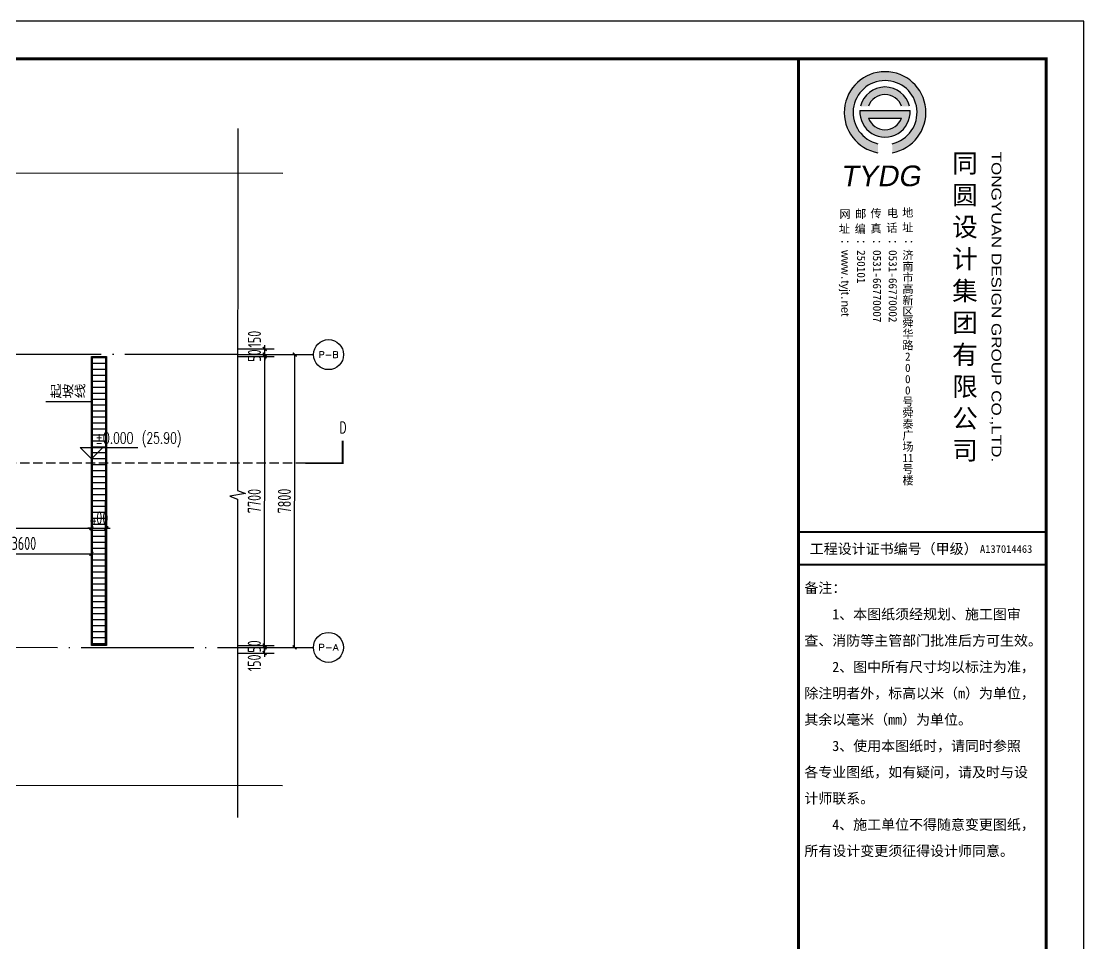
# Model space of a CAD drawing. Extents: x -502255 to 1362592, y -400300 to 332622.
# Drawn here: x 285709 to 314025, y -365475 to -340900 of the extents above; entities that cross this region are included whole.
import ezdxf
from ezdxf.enums import TextEntityAlignment as Align

# ---------------------------------------------------------------- set-up
doc = ezdxf.new("R2010")
doc.units = 0
doc.header["$LTSCALE"] = 1000
doc.header["$MEASUREMENT"] = 0
doc.linetypes.add('DASH', pattern=[0.35, 0.25, -0.1])
doc.linetypes.add('DOTE', pattern=[2.42, 2, -0.2, 0.02, -0.2])
for name, color, linetype in [('03小品', 2, 'Continuous'), ('AXIS', 3, 'Continuous'), ('AXIS_TEXT', 7, 'Continuous'), ('DIM_ELEV', 3, 'Continuous'), ('DIM_SYMB', 3, 'Continuous'), ('DOTE', 26, 'DOTE'), ('ECA_TK', 7, 'Continuous'), ('PUB_DIM', 3, 'Continuous'), ('PUB_TEXT', 7, 'Continuous'), ('tk', 7, 'Continuous'), ('行车道', 4, 'DASH')]:
    doc.layers.add(name, color=color, linetype=linetype)
doc.styles.add('_TCH_AXIS', font='COMPLEX', dxfattribs={"bigfont": 'GBCBIG'})
doc.styles.add('_TCH_DIM', font='SIMPLEX', dxfattribs={"bigfont": 'GBCBIG'})
doc.styles.add('_TCH_LABEL', font='COMPLEX', dxfattribs={"bigfont": 'GBCBIG'})
doc.styles.add('CCDI_T0G_01', font='arial.ttf')
doc.styles.add('COMPLEX', font='COMPLEX.shx', dxfattribs={"width": 0.65})
doc.styles.get("Standard").update_dxf_attribs({"font": 'tssdeng2.shx', "width": 0.7, "bigfont": '@@hztxt.shx'})
doc.styles.add('SUNTXT', font='', dxfattribs={"height": 2.5})
doc.styles.add('TH-STYLE3_T3', font='tssdeng.shx', dxfattribs={"width": 0.7, "bigfont": 'tssdchn.shx'})
doc.styles.add('tyad', font='swissk.ttf', dxfattribs={"height": 2.5})
doc.styles.add('黑体', font='simhei.ttf', dxfattribs={"width": 0.65})
doc.styles.get('SUNTXT').set_extended_font_data('SimSun')
doc.dimstyles.new('_TCH_ARCH&&100', dxfattribs={"dimtxt": 350, "dimasz": 100, "dimexe": 250, "dimexo": 300, "dimgap": 100, "dimtad": 1, "dimdec": 0, "dimzin": 0, "dimdsep": 46, "dimtxsty": 'TH-STYLE3_T3', "dimblk": 'ARCHTICK', "dimcen": 0.09, "dimclrt": 7, "dimazin": 2, "dimtfac": 1, "dimtdec": 0, "dimtix": 1, "dimtmove": 2, "dimatfit": 3, "dimfxl": 1, "dimtolj": 1, "dimtzin": 0, "dimarcsym": 0})

# ---------------------------------------------------------------- blocks, each defined once
blk = doc.blocks.new('10B_A1')
h = blk.add_hatch(color=256)
h.paths.add_polyline_path([(786.16, 558.97), (786.16, 561.39, -8.823966), (789.97, 561.39), (789.97, 558.98, 11.333343)])
h.paths.add_polyline_path([(781.52, 571.34), (783.6, 571.34, -0.711417), (792.46, 571.34), (794.54, 571.34, 0.79114)], flags=17)
h.paths.add_polyline_path([(781.36, 570.26, 1.071858), (794.7, 570.26)], flags=17)
h.paths.add_polyline_path([(792.44, 568.2, -0.701619), (783.62, 568.2)], flags=16)
for p, q in [((765, 184), (765, 584)), ((765, 184), (765, 584)), ((765, 184), (765, 584)), ((781.36, 570.26), (794.7, 570.26)), ((783.62, 568.2), (792.44, 568.2))]:
    blk.add_line(p, q)
at = {"const_width": 0.5}
blk.add_lwpolyline([(831, 457.96), (765, 457.96)], dxfattribs=at)
blk.add_lwpolyline([(831, 457.96), (765, 457.96)], dxfattribs=at)
for centre, radius, start, end in [((788.05, 569.69), 10.88, 280.1324, 259.9627), ((788.05, 569.69), 8.52, 282.9926, 257.1302), ((788.03, 569.8), 6.69, 13.3022, 166.6978), ((788.03, 569.8), 4.69, 19.1426, 160.8574), ((788.03, 569.8), 6.69, 176.0272, 3.9728), ((788.03, 569.8), 4.69, 199.8915, 340.1085)]:
    blk.add_arc(centre, radius, start, end)
at = {"layer": 'ECA_TK'}
blk.add_lwpolyline([(0, 0), (841, 0), (841, 594), (0, 594)], close=True, dxfattribs=at)
at = {"layer": 'ECA_TK', "const_width": 0.8}
blk.add_lwpolyline([(831, 10), (831, 584), (18, 584), (18, 10)], close=True, dxfattribs=at)
at = {"layer": 'ECA_TK'}
for points, const_width in [([(765, 10), (765, 584)], 0.8), ([(765, 457.96), (831, 457.96)], 0.5), ([(765, 449.25), (831, 449.25)], 0.5)]:
    blk.add_lwpolyline(points, dxfattribs=dict(at, const_width=const_width))
for s, height, style, p in [('同', 5, '黑体', (805.94, 553.7)), ('圆', 5, '黑体', (805.94, 545.2)), ('网', 2.18, 'SUNTXT', (775.88, 541.55)), ('邮', 2.18, 'SUNTXT', (780.08, 541.58)), ('传', 2.18, 'SUNTXT', (784.17, 541.71)), ('电', 2.18, 'SUNTXT', (788.57, 541.81)), ('地', 2.18, 'SUNTXT', (792.61, 541.93)), ('设', 5, '黑体', (805.94, 536.7)), ('址', 2.18, 'SUNTXT', (775.74, 537.6)), ('编', 2.18, 'SUNTXT', (779.97, 537.57)), ('真', 2.18, 'SUNTXT', (784.17, 537.71)), ('话', 2.18, 'SUNTXT', (788.39, 537.86)), ('址', 2.18, 'SUNTXT', (792.62, 537.99)), ('济', 2.18, 'SUNTXT', (792.67, 530.58)), ('计', 5, '黑体', (805.94, 528.2)), ('南', 2.18, 'SUNTXT', (792.67, 527.58)), ('市', 2.18, 'SUNTXT', (792.67, 524.58)), ('高', 2.18, 'SUNTXT', (792.67, 521.58)), ('集', 5, '黑体', (805.94, 519.7)), ('新', 2.18, 'SUNTXT', (792.67, 518.58)), ('区', 2.18, 'SUNTXT', (792.67, 515.58)), ('团', 5, '黑体', (805.94, 511.2)), ('舜', 2.18, 'SUNTXT', (792.67, 512.58)), ('华', 2.18, 'SUNTXT', (792.67, 509.58)), ('路', 2.18, 'SUNTXT', (792.67, 506.58)), ('有', 5, '黑体', (805.94, 502.7)), ('2', 2.18, 'SUNTXT', (793.36, 503.58)), ('0', 2.18, 'SUNTXT', (793.36, 500.58)), ('0', 2.18, 'SUNTXT', (793.36, 497.58)), ('限', 5, '黑体', (805.94, 494.2)), ('0', 2.18, 'SUNTXT', (793.36, 494.58)), ('号', 2.18, 'SUNTXT', (792.67, 491.58)), ('舜', 2.18, 'SUNTXT', (792.67, 488.58)), ('公', 5, '黑体', (805.94, 485.7)), ('泰', 2.18, 'SUNTXT', (792.67, 485.58)), ('广', 2.18, 'SUNTXT', (792.67, 482.58)), ('场', 2.18, 'SUNTXT', (792.67, 479.58)), ('司', 5, '黑体', (805.94, 477.2)), ('11', 2.18, 'SUNTXT', (792.67, 476.58)), ('号', 2.18, 'SUNTXT', (792.67, 473.58)), ('楼', 2.18, 'SUNTXT', (792.69, 470.58))]:
    blk.add_text(s, height=height, dxfattribs=dict(style=style)).set_placement(p)
at = {"style": 'CCDI_T0G_01', "width": 1.25}
blk.add_text('TONGYUAN DESIGN GROUP CO.,LTD.', height=2.6, rotation=270, dxfattribs=at).set_placement((816.42, 559.28))
at = {"style": 'tyad', "oblique": 10}
blk.add_text('TYDG', height=5.5, dxfattribs=at).set_placement((776.12, 550.06))
at = {"char_height": 2.18, "width": 39.1789, "attachment_point": 1, "rotation": 270, "style": 'SUNTXT'}
for s, insert in [('：{\\fArial|b0|i0|c134|p32;www}.{\\fArial|b0|i0|c134|p32;tyjt}.{\\fArial|b0|i0|c134|p32;net\\fArial|b0|i0|c0|p32;}', (778.56, 536.02)), ('：250101', (782.78, 536.02)), ('：0531-66770007', (787, 536.02)), ('：0531-66770002', (791.22, 536.02)), ('：', (795.56, 536.02))]:
    blk.add_mtext(s, dxfattribs=dict(at, insert=insert))
at = {"layer": 'ECA_TK', "linetype": 'Continuous', "style": 'SUNTXT'}
for s, height, p in [('工程设计证书编号（甲级）', 2.7342, (767.97, 452.09)), ('A137014463', 2.051, (813.34, 452.39))]:
    blk.add_text(s, height=height, dxfattribs=at).set_placement(p)
at = {"layer": 'ECA_TK', "style": 'SUNTXT'}
for s, p in [('备注：', (766.54, 441.68)), ('    1、本图纸须经规划、施工图审', (766.54, 434.68)), ('查、消防等主管部门批准后方可生效。', (766.54, 427.66)), ('    2、图中所有尺寸均以标注为准，', (766.54, 420.65)), ('除注明者外，标高以米（m）为单位，', (766.54, 413.62)), ('其余以毫米（mm）为单位。', (766.54, 406.61)), ('    3、使用本图纸时，请同时参照', (766.54, 399.6)), ('各专业图纸，如有疑问，请及时与设', (766.54, 392.61)), ('计师联系。', (766.54, 385.63)), ('    4、施工单位不得随意变更图纸，', (766.54, 378.63)), ('所有设计变更须征得设计师同意。', (766.54, 371.62))]:
    blk.add_text(s, height=2.73, dxfattribs=at).set_placement(p)
blk = doc.blocks.new('_AXISO')
blk.add_circle((0, 0), 0.5)
at = {"layer": 'AXIS_TEXT', "style": 'COMPLEX', "width": 1.041667}
blk.add_attdef('A', text='', height=0.56, dxfattribs=at).set_placement((-0.25, -0.28), (0.25, -0.28), align=Align.FIT)
blk = doc.blocks.new('_ArchTick')
at = {"color": 0, "linetype": 'ByBlock', "const_width": 0.4}
blk.add_lwpolyline([(-0.5, -0.5), (0.5, 0.5)], dxfattribs=at)
blk = doc.blocks.new('*D1365')
at = {"layer": 'Defpoints', "color": 0, "transparency": 16777216}
for p in [(291173, -349780), (292998, -349781), (291171, -357580)]:
    blk.add_point(p, dxfattribs=at)
at = {"layer": 'PUB_DIM', "color": 0, "lineweight": -2, "transparency": 16777216}
for p, q in [((291473, -349781), (293248, -349781)), ((292995, -357581), (292998, -349781)), ((291471, -357580), (293245, -357581))]:
    blk.add_line(p, q, dxfattribs=at)
at = {"layer": 'PUB_DIM', "color": 0, "lineweight": -2, "transparency": 16777216, "xscale": 100, "yscale": 100, "zscale": 100}
for p, rotation in [((292998, -349781), 89.98106454637774), ((292995, -357581), 269.9810645463777)]:
    blk.add_blockref('_ArchTick', p, dxfattribs=dict(at, rotation=rotation))
at = {"layer": 'PUB_DIM', "color": 7, "transparency": 16777216, "insert": (292722, -353681), "char_height": 350, "attachment_point": 5, "rotation": 89.9811, "style": 'TH-STYLE3_T3'}
blk.add_mtext('\\A1;7800', dxfattribs=at)
blk = doc.blocks.new('*D1368')
at = {"layer": 'Defpoints', "color": 0, "transparency": 16777216}
for p in [(283980, -354501), (287580, -354502), (287580, -355085)]:
    blk.add_point(p, dxfattribs=at)
at = {"layer": 'PUB_DIM', "color": 0, "lineweight": -2, "transparency": 16777216}
for p, q in [((283980, -354801), (283980, -355334)), ((287580, -354802), (287580, -355335)), ((283980, -355084), (287580, -355085))]:
    blk.add_line(p, q, dxfattribs=at)
at = {"layer": 'PUB_DIM', "color": 0, "lineweight": -2, "transparency": 16777216, "xscale": 100, "yscale": 100, "zscale": 100}
for p, rotation in [((283980, -355084), 179.9812641673363), ((287580, -355085), 359.9812641673364)]:
    blk.add_blockref('_ArchTick', p, dxfattribs=dict(at, rotation=rotation))
at = {"layer": 'PUB_DIM', "color": 7, "transparency": 16777216, "insert": (285780, -354810), "char_height": 350, "attachment_point": 5, "rotation": 359.9813, "style": 'TH-STYLE3_T3'}
blk.add_mtext('\\A1;3600', dxfattribs=at)
blk = doc.blocks.new('*D1371')
at = {"layer": 'Defpoints', "color": 0, "transparency": 16777216}
for p in [(261081, -353295), (287581, -353303), (287580, -354406)]:
    blk.add_point(p, dxfattribs=at)
at = {"layer": 'PUB_DIM', "color": 0, "lineweight": -2, "transparency": 16777216}
for p, q in [((261081, -353595), (261080, -354647)), ((287581, -353603), (287580, -354656)), ((261080, -354397), (287580, -354406))]:
    blk.add_line(p, q, dxfattribs=at)
at = {"layer": 'PUB_DIM', "color": 0, "lineweight": -2, "transparency": 16777216, "xscale": 100, "yscale": 100, "zscale": 100}
for p, rotation in [((261080, -354397), 179.9812643155554), ((287580, -354406), 359.9812643155555)]:
    blk.add_blockref('_ArchTick', p, dxfattribs=dict(at, rotation=rotation))
at = {"layer": 'PUB_DIM', "color": 7, "transparency": 16777216, "insert": (274331, -354127), "char_height": 350, "attachment_point": 5, "rotation": 359.9813, "style": 'TH-STYLE3_T3'}
blk.add_mtext('\\A1;26500', dxfattribs=at)
blk = doc.blocks.new('*D1372')
at = {"layer": 'Defpoints', "color": 0, "transparency": 16777216}
for p in [(287581, -353303), (287981, -353303), (287980, -354406)]:
    blk.add_point(p, dxfattribs=at)
at = {"layer": 'PUB_DIM', "color": 0, "lineweight": -2, "transparency": 16777216}
for p, q in [((287581, -353603), (287580, -354656)), ((287981, -353603), (287980, -354656)), ((287580, -354406), (287480, -354406)), ((287580, -354406), (287980, -354406)), ((287980, -354406), (288080, -354406))]:
    blk.add_line(p, q, dxfattribs=at)
at = {"layer": 'PUB_DIM', "color": 0, "lineweight": -2, "transparency": 16777216, "xscale": 100, "yscale": 100, "zscale": 100}
for p, rotation in [((287580, -354406), 359.9812643155444), ((287980, -354406), 179.9812643155443)]:
    blk.add_blockref('_ArchTick', p, dxfattribs=dict(at, rotation=rotation))
at = {"layer": 'PUB_DIM', "color": 7, "transparency": 16777216, "insert": (287781, -354131), "char_height": 350, "attachment_point": 5, "rotation": 359.9813, "style": 'TH-STYLE3_T3'}
blk.add_mtext('\\A1;400', dxfattribs=at)
blk = doc.blocks.new('*D1373')
at = {"layer": 'Defpoints', "color": 0, "transparency": 16777216}
for p in [(291171, -357580), (292195, -357581), (291171, -357730)]:
    blk.add_point(p, dxfattribs=at)
at = {"layer": 'PUB_DIM', "color": 0, "lineweight": -2, "transparency": 16777216}
for p, q in [((291471, -357580), (292445, -357581)), ((292195, -357581), (292195, -357481)), ((292195, -357731), (292195, -357581)), ((291471, -357730), (292445, -357731)), ((292195, -357731), (292195, -357831))]:
    blk.add_line(p, q, dxfattribs=at)
at = {"layer": 'PUB_DIM', "color": 0, "lineweight": -2, "transparency": 16777216, "xscale": 100, "yscale": 100, "zscale": 100}
for p, rotation in [((292195, -357581), 269.98106454638), ((292195, -357731), 89.98106454637995)]:
    blk.add_blockref('_ArchTick', p, dxfattribs=dict(at, rotation=rotation))
at = {"layer": 'PUB_DIM', "color": 7, "transparency": 16777216, "insert": (291920, -357992), "char_height": 350, "attachment_point": 5, "rotation": 89.9811, "style": 'TH-STYLE3_T3'}
blk.add_mtext('\\A1;150', dxfattribs=at)
blk = doc.blocks.new('*D1374')
at = {"layer": 'Defpoints', "color": 0, "transparency": 16777216}
for p in [(291171, -357530), (291171, -357580), (292195, -357531)]:
    blk.add_point(p, dxfattribs=at)
at = {"layer": 'PUB_DIM', "color": 0, "lineweight": -2, "transparency": 16777216}
for p, q in [((291471, -357530), (292445, -357531)), ((291471, -357580), (292445, -357581)), ((292195, -357531), (292195, -357431)), ((292195, -357581), (292195, -357531)), ((292195, -357581), (292195, -357681))]:
    blk.add_line(p, q, dxfattribs=at)
at = {"layer": 'PUB_DIM', "color": 0, "lineweight": -2, "transparency": 16777216, "xscale": 100, "yscale": 100, "zscale": 100}
for p, rotation in [((292195, -357531), 269.9810645463563), ((292195, -357581), 89.98106454635622)]:
    blk.add_blockref('_ArchTick', p, dxfattribs=dict(at, rotation=rotation))
at = {"layer": 'PUB_DIM', "color": 7, "transparency": 16777216, "insert": (291920, -357556), "char_height": 350, "attachment_point": 5, "rotation": 89.9811, "style": 'TH-STYLE3_T3'}
blk.add_mtext('\\A1;50', dxfattribs=at)
blk = doc.blocks.new('*D1375')
at = {"layer": 'Defpoints', "color": 0, "transparency": 16777216}
for p in [(291173, -349830), (292198, -349831), (291171, -357530)]:
    blk.add_point(p, dxfattribs=at)
at = {"layer": 'PUB_DIM', "color": 0, "lineweight": -2, "transparency": 16777216}
for p, q in [((291473, -349831), (292448, -349831)), ((292195, -357531), (292198, -349831)), ((291471, -357530), (292445, -357531))]:
    blk.add_line(p, q, dxfattribs=at)
at = {"layer": 'PUB_DIM', "color": 0, "lineweight": -2, "transparency": 16777216, "xscale": 100, "yscale": 100, "zscale": 100}
for p, rotation in [((292198, -349831), 89.98106454637787), ((292195, -357531), 269.9810645463779)]:
    blk.add_blockref('_ArchTick', p, dxfattribs=dict(at, rotation=rotation))
at = {"layer": 'PUB_DIM', "color": 7, "transparency": 16777216, "insert": (291922, -353681), "char_height": 350, "attachment_point": 5, "rotation": 89.9811, "style": 'TH-STYLE3_T3'}
blk.add_mtext('\\A1;7700', dxfattribs=at)
blk = doc.blocks.new('*D1376')
at = {"layer": 'Defpoints', "color": 0, "transparency": 16777216}
for p in [(291173, -349780), (291173, -349830), (292198, -349781)]:
    blk.add_point(p, dxfattribs=at)
at = {"layer": 'PUB_DIM', "color": 0, "lineweight": -2, "transparency": 16777216}
for p, q in [((292198, -349781), (292198, -349681)), ((291473, -349781), (292448, -349781)), ((291473, -349831), (292448, -349831)), ((292198, -349831), (292198, -349781)), ((292198, -349831), (292198, -349931))]:
    blk.add_line(p, q, dxfattribs=at)
at = {"layer": 'PUB_DIM', "color": 0, "lineweight": -2, "transparency": 16777216, "xscale": 100, "yscale": 100, "zscale": 100}
for p, rotation in [((292198, -349781), 269.9810645463768), ((292198, -349831), 89.98106454637691)]:
    blk.add_blockref('_ArchTick', p, dxfattribs=dict(at, rotation=rotation))
at = {"layer": 'PUB_DIM', "color": 7, "transparency": 16777216, "insert": (291923, -349806), "char_height": 350, "attachment_point": 5, "rotation": 89.9811, "style": 'TH-STYLE3_T3'}
blk.add_mtext('\\A1;50', dxfattribs=at)
blk = doc.blocks.new('*D1377')
at = {"layer": 'Defpoints', "color": 0, "transparency": 16777216}
for p in [(291173, -349630), (292198, -349631), (291173, -349780)]:
    blk.add_point(p, dxfattribs=at)
at = {"layer": 'PUB_DIM', "color": 0, "lineweight": -2, "transparency": 16777216}
for p, q in [((291473, -349631), (292448, -349631)), ((292198, -349631), (292198, -349531)), ((292198, -349781), (292198, -349631)), ((291473, -349781), (292448, -349781)), ((292198, -349781), (292198, -349881))]:
    blk.add_line(p, q, dxfattribs=at)
at = {"layer": 'PUB_DIM', "color": 0, "lineweight": -2, "transparency": 16777216, "xscale": 100, "yscale": 100, "zscale": 100}
for p, rotation in [((292198, -349631), 269.9810645463756), ((292198, -349781), 89.98106454637563)]:
    blk.add_blockref('_ArchTick', p, dxfattribs=dict(at, rotation=rotation))
at = {"layer": 'PUB_DIM', "color": 7, "transparency": 16777216, "insert": (291923, -349369), "char_height": 350, "attachment_point": 5, "rotation": 89.9811, "style": 'TH-STYLE3_T3'}
blk.add_mtext('\\A1;150', dxfattribs=at)

msp = doc.modelspace()

# ---------------------------------------------------------------- hatches: boundary and pattern name
at = {"layer": '03小品'}
h = msp.add_hatch(dxfattribs=at)
h.set_pattern_fill('ANSI31', color=8, scale=100, angle=674.98126, style=0)
h.set_pattern_definition([(359.9812634, (1053716.32, -3443188.37), (0.051914, 158.7499915), [])])
h.paths.add_polyline_path([(287951.9, -349999.8), (287611.9, -349999.7), (287609.4, -357498.8), (287949.4, -357498.9)])

# ---------------------------------------------------------------- linework, layer by layer
at = {"layer": '03小品', "color": 4}
msp.add_lwpolyline([(287579.8, -356336.7), (287581.9, -349828.8), (287981.9, -349829), (287979.4, -357528.9), (287579.4, -357528.7), (287579.8, -356336.7)], dxfattribs=at)
msp.add_lwpolyline([(287609.8, -356336.7), (287611.9, -349858.8), (287951.9, -349859), (287949.4, -357498.9), (287609.4, -357498.8)], close=True, dxfattribs=at)
at = {"layer": 'AXIS'}
for p, q in [((292497.9, -349780.9), (293497.9, -349781.2)), ((292495.4, -357580.8), (293495.4, -357581.1))]:
    msp.add_line(p, q, dxfattribs=at)
at = {"layer": 'DIM_ELEV'}
for p, q in [((287581.5, -351041.3), (286367.5, -351041.3)), ((287581, -352555.5), (287281.1, -352255.4)), ((287281.1, -352255.4), (288818.9, -352255.9)), ((287581, -352555.5), (287881.1, -352255.6))]:
    msp.add_line(p, q, dxfattribs=at)
at = {"layer": 'DIM_SYMB'}
for points in [[(291479.5, -343755.6), (291476.4, -353404.5), (291686.4, -353481), (291266.3, -353554.9), (291476.3, -353629.5), (291473.2, -362111.6)], [(292679.2, -344956), (265731.8, -344947.1), (265655.3, -345157.1), (265581.4, -344737.1), (265506.8, -344947.1), (238559.4, -344938.3)], [(292673.6, -361271.4), (265570.2, -361262.5), (265493.7, -361472.5), (265419.8, -361052.5), (265345.2, -361262.5), (238241.9, -361253.6)]]:
    msp.add_lwpolyline(points, dxfattribs=at)
at = {"layer": 'DIM_SYMB', "const_width": 50}
msp.add_lwpolyline([(294276, -352072.6), (294275.8, -352672.6), (293275.8, -352672.3)], dxfattribs=at)
at = {"layer": 'DOTE', "color": 16, "linetype": 'DOTE', "ltscale": 1.5}
msp.add_line((291473.1, -349780.6), (239020, -349763), dxfattribs=at)
msp.add_lwpolyline([(240117.5, -357563.2), (292495.4, -357580.8)], dxfattribs=at)
at = {"layer": '行车道', "color": 0}
msp.add_lwpolyline([(293275.8, -352672.3), (237013.8, -352652.8)], dxfattribs=at)

# ---------------------------------------------------------------- block references
at = {"layer": 'AXIS'}
ref = msp.add_blockref('_AXISO', (293897.9, -349781.4), dxfattribs=dict(at, xscale=800, yscale=800, zscale=800))
ref.add_attrib('A', 'P-B', dxfattribs={"layer": 'AXIS_TEXT', "height": 172.16, "style": '_TCH_AXIS'}).set_placement((293631.5, -349867.5), (294164.4, -349867.5), align=Align.FIT)
ref = msp.add_blockref('_AXISO', (293895.4, -357581.3), dxfattribs=dict(at, xscale=800, yscale=800, zscale=800))
ref.add_attrib('A', 'P-A', dxfattribs={"layer": 'AXIS_TEXT', "height": 169.79, "style": '_TCH_AXIS'}).set_placement((293628.5, -357666.2), (294162.2, -357666.2), align=Align.FIT)
at = {"layer": 'tk', "xscale": 100, "yscale": 100, "zscale": 100}
msp.add_blockref('10B_A1', (229925.3, -400300.3), dxfattribs=at)

# ---------------------------------------------------------------- texts
at = {"layer": 'PUB_TEXT'}
msp.add_text('起坡线', height=337.59, dxfattribs=at).set_placement((286472.5, -350936.3))
at = {"layer": 'PUB_TEXT', "style": '_TCH_LABEL', "width": 0.705882}
msp.add_text('D', height=297.5, dxfattribs=at).set_placement((294191.1, -351871.3))
at = {"layer": 'PUB_TEXT', "style": '_TCH_DIM', "width": 0.705882}
for s, p in [('%%P0.000', (287688.9, -352150.5)), ('(25.90)', (288918.9, -352150.9))]:
    msp.add_text(s, height=297.5, rotation=359.98126, dxfattribs=at).set_placement(p)

# ---------------------------------------------------------------- dimensions: what is measured, and where the dimension line sits
at = {"layer": 'PUB_DIM'}
for base, p1, p2, picture, middle in [((292198, -349630.8), (291173.1, -349780.5), (291173.2, -349630.5), '*D1377', (291923.1, -349369.2)), ((292195.4, -357580.7), (291170.5, -357730.4), (291170.6, -357580.4), '*D1373', (291920.2, -357992.2))]:
    dim = msp.add_linear_dim(base=base, p1=p1, p2=p2, angle=89.98106, dimstyle='_TCH_ARCH&&100', dxfattribs=at)
    dim.commit()
    dim.dimension.update_dxf_attribs({"geometry": picture, "text_midpoint": middle, "dimtype": 161})
for p1, p2, distance, picture, middle in [((291173.1, -349830.5), (291173.1, -349780.5), -1024.8, '*D1376', (291922.9, -349805.7)), ((291170.6, -357580.4), (291173.1, -349780.5), -1824.8, '*D1365', (292721.7, -353680.9)), ((291170.6, -357530.4), (291173.1, -349830.5), -1024.8, '*D1375', (291921.7, -353680.7)), ((261080.8, -353294.6), (287580.8, -353303.3), -1102.8, '*D1371', (274330.5, -354126.7)), ((287580.8, -353303.3), (287980.8, -353303.4), -1102.8, '*D1372', (287780.5, -354131.1)), ((283980.4, -354501.2), (287580.4, -354502.4), -582.9, '*D1368', (285780.3, -354809.7)), ((291170.6, -357580.4), (291170.6, -357530.4), -1024.8, '*D1374', (291920.4, -357555.6))]:
    dim = msp.add_aligned_dim(p1=p1, p2=p2, distance=distance, dimstyle='_TCH_ARCH&&100', dxfattribs=at)
    dim.commit()
    dim.dimension.update_dxf_attribs({"geometry": picture, "text_midpoint": middle})

doc.saveas('drawing.dxf')
